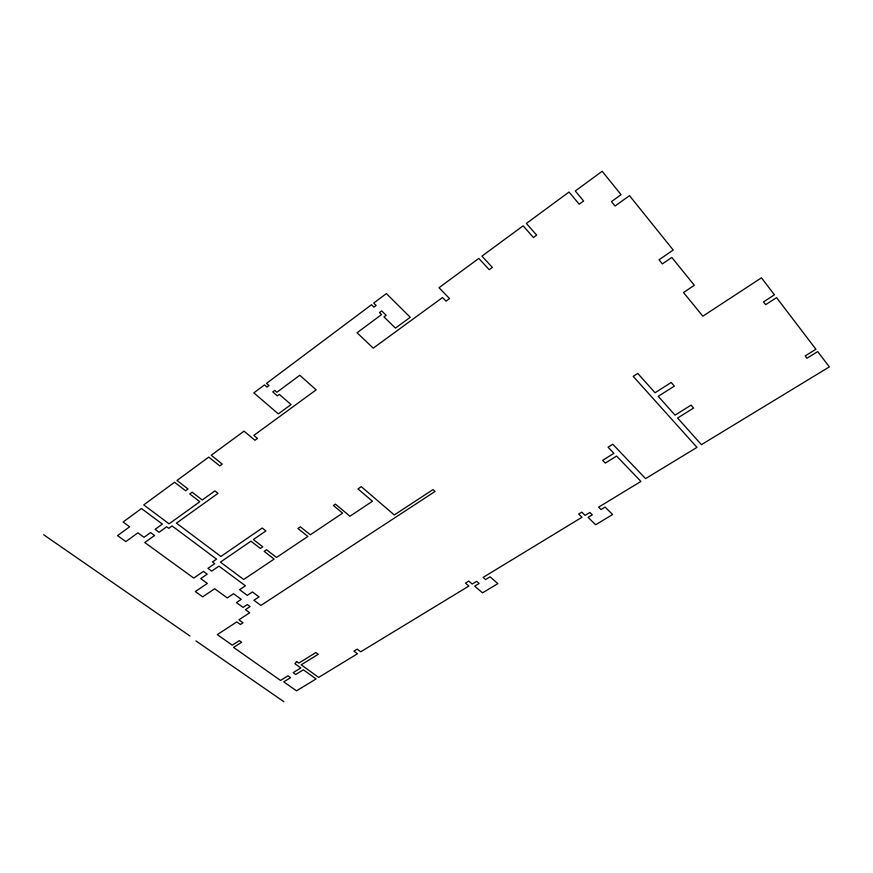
<?xml version="1.0" encoding="UTF-8"?>
<svg xmlns="http://www.w3.org/2000/svg" width="873" height="873" viewBox="0 0 873 873"><rect width="100%" height="100%" fill="white"/><g stroke="black" fill="none" stroke-linecap="round" stroke-linejoin="round"><path stroke-width="1.31" d="M43.65 534.745L190.03 636.057M195.967 640.913L283.9 701.728M296.602 661.516L294.921 663.731L300.781 667.954L293.142 672.668L295.718 674.502L303.357 669.798L316.081 678.943L296.514 690.838L283.747 681.868L290.567 677.666L287.992 675.844L280.549 680.427L233.593 647.417L241.614 642.255L239.322 640.629L232.283 645.169L217.312 634.638L236.79 621.892L240.424 624.501L243.043 622.798L238.918 619.83L249.689 612.781L245.4 609.649L250.071 606.582L247.343 604.574L243.043 607.401L236.419 602.566L241.232 599.38L233.549 593.749L227.275 597.929L214.671 588.751L202.678 596.848L195.345 591.567L207.338 583.415L200.735 578.603L207.228 574.15L203.485 571.4L193.741 578.079L144.776 542.526L154.554 535.498L150.582 532.585L144.045 537.288L137.912 532.825L125.832 541.587L117.549 535.629L129.641 526.801L123.093 522.021L141.448 508.533L162.378 524.084L155.078 529.344L159.05 532.279L166.699 526.779L168.773 528.329L172.09 525.95L216.569 559.146L212.488 561.95L214.769 563.652L207.949 568.334L211.703 571.095L218.959 566.13L245.433 585.816L239.606 589.701L247.277 595.375L252.428 591.959L259.041 596.87L253.901 600.253L260.907 605.436L435.06 491.444L432.997 489.589L394.301 514.972L361.291 486.654L357.974 488.902L372.422 501.244L349.964 516.238L335.439 504.136L333.421 505.511L342.598 513.149L310.33 534.8L300.399 526.823L297.944 528.492L307.874 536.448L276.534 557.465L266.549 549.75L264.159 551.365L274.144 559.069L243.698 579.497L220.411 562.125L250.955 541.184L260.372 548.44L262.762 546.814L253.356 539.536L265.927 530.926L262.227 528.023L220.891 556.461L176.444 523.134L218.01 493.354L214.9 490.91L202.241 500L192.158 492.197L189.736 493.954L199.83 501.735L169.089 523.833L143.739 504.91L174.556 482.245L185.611 490.768L188.033 489.011L176.979 480.466L208.756 457.092L219.767 465.909L222.255 464.098L211.244 455.259L244.014 431.142L254.981 440.265L257.502 438.432L253.847 435.387L316.157 389.86L299.799 375.248L276.894 392.25L274.766 390.395L272.758 391.879L277.308 395.84L279.316 394.356L291.036 404.559L278.323 413.867L253.857 392.861L264.486 384.895L266.985 387.055L268.982 385.56L266.494 383.389L371.505 304.721L373.95 307.11L376.143 305.474L373.699 303.084L386.379 293.579L410.255 317.27L395.447 328.117L383.956 316.888L386.15 315.273L381.687 310.897L379.493 312.534L381.577 314.575L357.057 332.766L373.24 348.152L442.524 297.54L446.038 301.152L449.562 298.588L439.01 287.708L478.797 258.43L489.24 269.692L492.361 267.411L481.929 256.127L523.123 225.823L533.436 237.511L536.666 235.153L526.364 223.444L569.032 192.049L579.203 204.184L583.611 200.976L575.285 191.001L602.163 171.272L621.085 194.679L611.449 201.619L615.05 206.017L629.498 195.65L673.225 250.049L659.006 259.805L662.356 263.908L671.806 257.448L694.319 285.307L683.494 292.542L702.852 316.179L761.463 277.821L774.427 294.823L763.471 301.894L765.621 304.688L776.566 297.638L815.928 349.265L805.19 355.9L806.979 358.214L817.706 351.601L829.35 366.878L701.412 444.663L677.612 418.025L693.62 408.051L691.056 405.127L675.036 415.144L658.231 396.342L674.371 386.084L671.195 382.461L655.045 392.763L637.748 373.404L633.198 376.361L696.97 447.369L645.584 478.611L612.759 444.248L608.055 447.205L613.926 453.316L602.654 460.366L605.305 463.083L616.567 456.066L640.935 481.438L598.627 507.158L601.017 509.526L605.098 507.06L612.606 514.535L595.659 524.738L588.107 517.362L592.298 514.819L589.897 512.462L585.106 515.376L581.789 512.145L578.668 514.044L581.996 517.263L483.107 577.391L485.584 579.541L490.069 576.824L497.85 583.622L482.518 592.854L474.694 586.154L479.135 583.459L476.647 581.32L472.206 584.026L468.768 581.08L465.451 583.109L468.888 586.045L360.735 651.793L357.21 649.13L353.925 651.138L357.45 653.79L318.634 677.393L301.185 664.822L318.209 654.292L315.84 652.557L298.806 663.109L296.602 661.516"/></g></svg>
